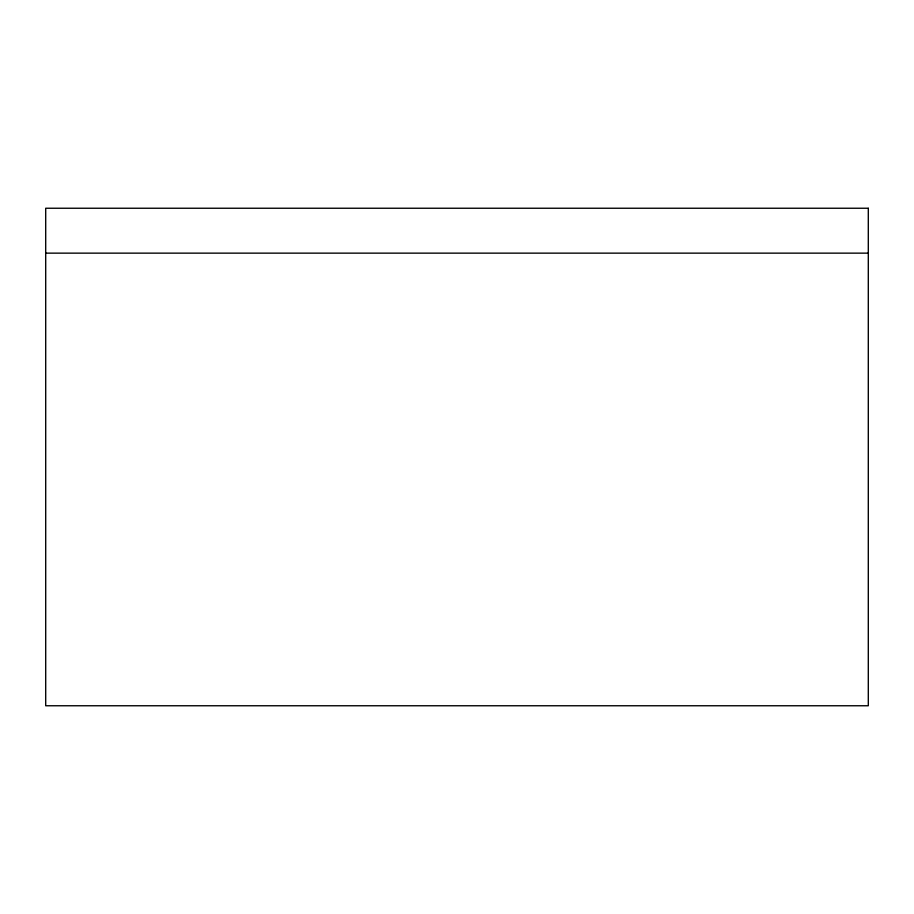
<?xml version="1.0" encoding="UTF-8"?>
<svg xmlns="http://www.w3.org/2000/svg" width="914" height="914" viewBox="0 0 914 914"><rect width="100%" height="100%" fill="white"/><g stroke="black" fill="none" stroke-linecap="round" stroke-linejoin="round"><path stroke-width="1.37" d="M45.7 253.144L868.3 253.144M868.3 208.243L45.7 208.243L45.7 705.757L868.3 705.757L868.3 208.278"/></g></svg>
